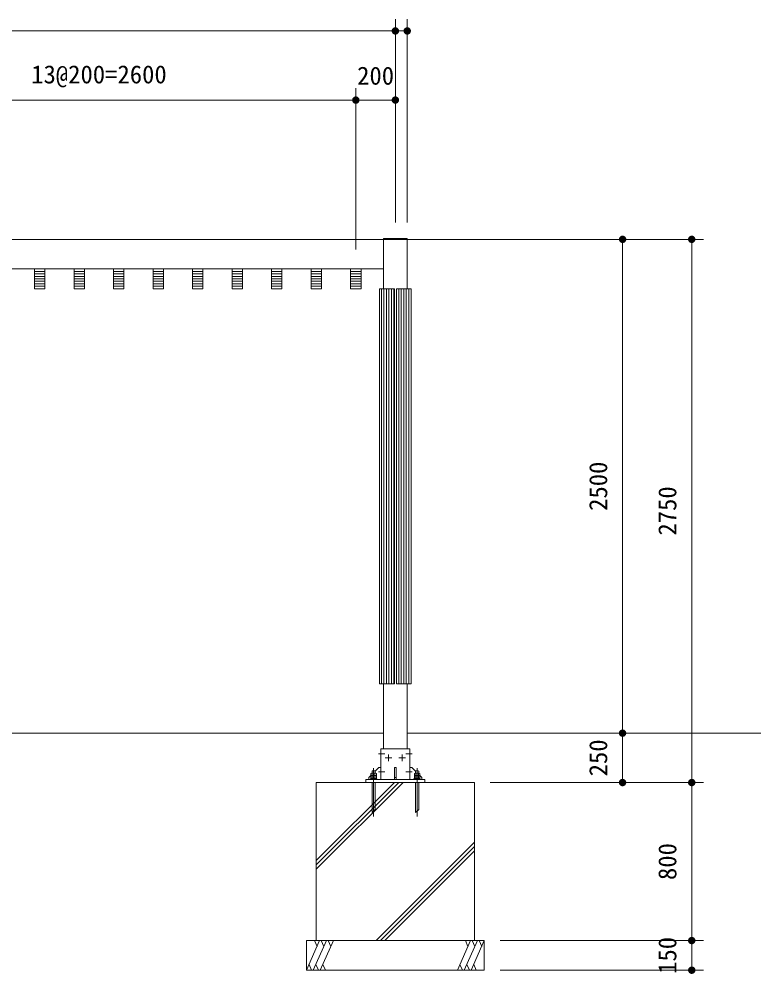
# Model space of a CAD drawing. Units: millimetres at full size, sheet at 1:50. Extents: x -1000 to 22000, y -750 to 15600.
# Drawn here: x 6749 to 10504, y 2466 to 7299 of the extents above; entities that cross this region are included whole.
import ezdxf
from ezdxf.enums import TextEntityAlignment as Align

# ---------------------------------------------------------------- set-up
doc = ezdxf.new("R2010")
doc.units = ezdxf.units.MM
doc.header["$LTSCALE"] = 50
doc.layers.add('D-STR', color=1, linetype='Continuous', lineweight=13)
doc.layers.add('D-STR-DIM', color=7, linetype='Continuous', lineweight=13)
doc.styles.add('ＭＳ ゴシック', font='')
doc.styles.get('ＭＳ ゴシック').set_extended_font_data('MS Gothic')

# ---------------------------------------------------------------- blocks, each defined once
blk = doc.blocks.new('filled_dot')
at = {"color": 0, "linetype": 'Continuous', "lineweight": -2, "const_width": 1.25}
blk.add_lwpolyline([(-0.625, 0, 1), (0.625, 0, 1)], format="xyb", close=True, dxfattribs=at)

msp = doc.modelspace()

# ---------------------------------------------------------------- linework, layer by layer
at = {"layer": 'D-STR'}
for p, q in [((8593.5, 6189.39), (8593.5, 5934.39)), ((8593.5, 6189.39), (8713.5, 6189.39)), ((8713.5, 6189.39), (8713.5, 5934.39)), ((5713.5, 6184.39), (8593.5, 6184.39)), ((8593.5, 6184.39), (8713.5, 6184.39)), ((5713.5, 6034.39), (8593.5, 6034.39)), ((6827.25, 6034.39), (6827.25, 5934.39)), ((6879.75, 6034.39), (6827.25, 6034.39)), ((6827.25, 6034.38), (6879.75, 6034.38)), ((6827.25, 6021.88), (6879.75, 6021.88)), ((6827.25, 6009.38), (6879.75, 6009.38)), ((6827.25, 5996.88), (6879.75, 5996.88)), ((6879.75, 5934.39), (6879.75, 6034.39)), ((7027.25, 6034.39), (7027.25, 5934.39)), ((7079.75, 6034.39), (7027.25, 6034.39)), ((7027.25, 6034.38), (7079.75, 6034.38)), ((7027.25, 6021.88), (7079.75, 6021.88)), ((7027.25, 6009.38), (7079.75, 6009.38)), ((7027.25, 5996.88), (7079.75, 5996.88)), ((7079.75, 5934.39), (7079.75, 6034.39)), ((7227.25, 6034.39), (7227.25, 5934.39)), ((7279.75, 6034.39), (7227.25, 6034.39)), ((7227.25, 6034.38), (7279.75, 6034.38)), ((7227.25, 6021.88), (7279.75, 6021.88)), ((7227.25, 6009.38), (7279.75, 6009.38)), ((7227.25, 5996.88), (7279.75, 5996.88)), ((7279.75, 5934.39), (7279.75, 6034.39)), ((7427.25, 6034.39), (7427.25, 5934.39)), ((7479.75, 6034.39), (7427.25, 6034.39)), ((7427.25, 6034.38), (7479.75, 6034.38)), ((7427.25, 6021.88), (7479.75, 6021.88)), ((7427.25, 6009.38), (7479.75, 6009.38)), ((7427.25, 5996.88), (7479.75, 5996.88)), ((7479.75, 5934.39), (7479.75, 6034.39)), ((7627.25, 6034.39), (7627.25, 5934.39)), ((7679.75, 6034.39), (7627.25, 6034.39)), ((7627.25, 6034.38), (7679.75, 6034.38)), ((7627.25, 6021.88), (7679.75, 6021.88)), ((7627.25, 6009.38), (7679.75, 6009.38)), ((7627.25, 5996.88), (7679.75, 5996.88)), ((7679.75, 5934.39), (7679.75, 6034.39)), ((7827.25, 6034.39), (7827.25, 5934.39)), ((7879.75, 6034.39), (7827.25, 6034.39)), ((7827.25, 6034.38), (7879.75, 6034.38)), ((7827.25, 6021.88), (7879.75, 6021.88)), ((7827.25, 6009.38), (7879.75, 6009.38)), ((7827.25, 5996.88), (7879.75, 5996.88)), ((7879.75, 5934.39), (7879.75, 6034.39)), ((8027.25, 6034.39), (8027.25, 5934.39)), ((8079.75, 6034.39), (8027.25, 6034.39)), ((8027.25, 6034.38), (8079.75, 6034.38)), ((8027.25, 6021.88), (8079.75, 6021.88)), ((8027.25, 6009.38), (8079.75, 6009.38)), ((8027.25, 5996.88), (8079.75, 5996.88)), ((8079.75, 5934.39), (8079.75, 6034.39)), ((8227.25, 6034.39), (8227.25, 5934.39)), ((8279.75, 6034.39), (8227.25, 6034.39)), ((8227.25, 6034.38), (8279.75, 6034.38)), ((8227.25, 6021.88), (8279.75, 6021.88)), ((8227.25, 6009.38), (8279.75, 6009.38)), ((8227.25, 5996.88), (8279.75, 5996.88)), ((8279.75, 5934.39), (8279.75, 6034.39)), ((8427.25, 6034.39), (8427.25, 5934.39)), ((8427.25, 6021.88), (8479.75, 6021.88)), ((8427.25, 6009.38), (8479.75, 6009.38)), ((8427.25, 5996.88), (8479.75, 5996.88)), ((8479.75, 5934.39), (8479.75, 6034.39)), ((6827.25, 5984.38), (6879.75, 5984.38)), ((6827.25, 5971.88), (6879.75, 5971.88)), ((6827.25, 5959.38), (6879.75, 5959.38)), ((6827.25, 5946.88), (6879.75, 5946.88)), ((7027.25, 5984.38), (7079.75, 5984.38)), ((7027.25, 5971.88), (7079.75, 5971.88)), ((7027.25, 5959.38), (7079.75, 5959.38)), ((7027.25, 5946.88), (7079.75, 5946.88)), ((7227.25, 5984.38), (7279.75, 5984.38)), ((7227.25, 5971.88), (7279.75, 5971.88)), ((7227.25, 5959.38), (7279.75, 5959.38)), ((7227.25, 5946.88), (7279.75, 5946.88)), ((7427.25, 5984.38), (7479.75, 5984.38)), ((7427.25, 5971.88), (7479.75, 5971.88)), ((7427.25, 5959.38), (7479.75, 5959.38)), ((7427.25, 5946.88), (7479.75, 5946.88)), ((7627.25, 5984.38), (7679.75, 5984.38)), ((7627.25, 5971.88), (7679.75, 5971.88)), ((7627.25, 5959.38), (7679.75, 5959.38)), ((7627.25, 5946.88), (7679.75, 5946.88)), ((7827.25, 5984.38), (7879.75, 5984.38)), ((7827.25, 5971.88), (7879.75, 5971.88)), ((7827.25, 5959.38), (7879.75, 5959.38)), ((7827.25, 5946.88), (7879.75, 5946.88)), ((8027.25, 5984.38), (8079.75, 5984.38)), ((8027.25, 5971.88), (8079.75, 5971.88)), ((8027.25, 5959.38), (8079.75, 5959.38)), ((8027.25, 5946.88), (8079.75, 5946.88)), ((8227.25, 5984.38), (8279.75, 5984.38)), ((8227.25, 5971.88), (8279.75, 5971.88)), ((8227.25, 5959.38), (8279.75, 5959.38)), ((8227.25, 5946.88), (8279.75, 5946.88)), ((8427.25, 5984.38), (8479.75, 5984.38)), ((8427.25, 5971.88), (8479.75, 5971.88)), ((8427.25, 5959.38), (8479.75, 5959.38)), ((8427.25, 5946.88), (8479.75, 5946.88)), ((6827.25, 5934.39), (6879.75, 5934.39)), ((7027.25, 5934.39), (7079.75, 5934.39)), ((7227.25, 5934.39), (7279.75, 5934.39)), ((7427.25, 5934.39), (7479.75, 5934.39)), ((7627.25, 5934.39), (7679.75, 5934.39)), ((7827.25, 5934.39), (7879.75, 5934.39)), ((8027.25, 5934.39), (8079.75, 5934.39)), ((8227.25, 5934.39), (8279.75, 5934.39)), ((8427.25, 5934.39), (8479.75, 5934.39)), ((8573.5, 3934.39), (8573.5, 5934.39)), ((8648.5, 5934.39), (8573.5, 5934.39)), ((8583.5, 3934.39), (8583.5, 5934.39)), ((8596, 3934.39), (8596, 5934.39)), ((8608.5, 3934.39), (8608.5, 5934.39)), ((8621, 3934.39), (8621, 5934.39)), ((8633.5, 3934.39), (8633.5, 5934.39)), ((8646, 3934.39), (8646, 5934.39)), ((8648.5, 3934.39), (8648.5, 5934.39)), ((8658.5, 3934.39), (8658.5, 5934.39)), ((8658.5, 5934.39), (8733.5, 5934.39)), ((8671, 3934.39), (8671, 5934.39)), ((8683.5, 3934.39), (8683.5, 5934.39)), ((8696, 3934.39), (8696, 5934.39)), ((8708.5, 3934.39), (8708.5, 5934.39)), ((8721, 3934.39), (8721, 5934.39)), ((8733.5, 3934.39), (8733.5, 5934.39)), ((8733.5, 3934.39), (8733.5, 5934.39)), ((8573.5, 3934.39), (8648.5, 3934.39)), ((8593.5, 3934.39), (8593.5, 3604.39)), ((8658.5, 3934.39), (8733.5, 3934.39)), ((8713.5, 3934.39), (8713.5, 3604.39)), ((5713.5, 3684.39), (8593.5, 3684.39)), ((8713.5, 3684.39), (10503.5, 3684.39)), ((8568.57, 3579.39), (8600.35, 3579.39)), ((8579.5, 3450.39), (8579.5, 3604.39)), ((8579.5, 3604.39), (8727.5, 3604.39)), ((8738.43, 3579.39), (8706.65, 3579.39)), ((8727.5, 3450.39), (8727.5, 3604.39)), ((8601.5, 3559.39), (8635.5, 3559.39)), ((8618.5, 3576.39), (8618.5, 3542.39)), ((8705.5, 3559.39), (8671.5, 3559.39)), ((8688.5, 3576.39), (8688.5, 3542.39)), ((8529.65, 3480.49), (8533.11, 3482.49)), ((8529.65, 3480.49), (8529.65, 3469.49)), ((8553.89, 3482.49), (8533.11, 3482.49)), ((8536.57, 3480.49), (8534.58, 3482.49)), ((8535.5, 3492.39), (8537.5, 3494.39)), ((8535.5, 3482.49), (8535.5, 3492.39)), ((8536.57, 3480.49), (8539.75, 3482.49)), ((8536.57, 3469.49), (8536.57, 3480.49)), ((8549.5, 3494.39), (8537.5, 3494.39)), ((8543.5, 3262.61), (8543.5, 3506.57)), ((8550.42, 3480.49), (8547.25, 3482.49)), ((8551.5, 3492.39), (8549.5, 3494.39)), ((8550.42, 3480.49), (8552.42, 3482.49)), ((8550.42, 3469.49), (8550.42, 3480.49)), ((8551.5, 3492.39), (8569.5, 3510.39)), ((8551.5, 3492.39), (8551.5, 3482.49)), ((8557.35, 3480.49), (8553.89, 3482.49)), ((8557.35, 3469.49), (8557.35, 3480.49)), ((8568.57, 3489.39), (8600.35, 3489.39)), ((8569.5, 3510.39), (8579.5, 3510.39)), ((8649, 3510.39), (8658, 3510.39)), ((8649, 3450.39), (8649, 3510.39)), ((8658, 3510.39), (8658, 3450.39)), ((8738.43, 3489.39), (8706.65, 3489.39)), ((8737.5, 3510.39), (8727.5, 3510.39)), ((8755.5, 3492.39), (8737.5, 3510.39)), ((8749.65, 3480.49), (8753.11, 3482.49)), ((8749.65, 3480.49), (8749.65, 3469.49)), ((8773.89, 3482.49), (8753.11, 3482.49)), ((8756.57, 3480.49), (8754.58, 3482.49)), ((8755.5, 3492.39), (8757.5, 3494.39)), ((8755.5, 3482.49), (8755.5, 3492.39)), ((8756.57, 3480.49), (8759.75, 3482.49)), ((8756.57, 3469.49), (8756.57, 3480.49)), ((8769.5, 3494.39), (8757.5, 3494.39)), ((8763.5, 3262.61), (8763.5, 3506.57)), ((8770.42, 3480.49), (8767.25, 3482.49)), ((8771.5, 3492.39), (8769.5, 3494.39)), ((8770.42, 3480.49), (8772.42, 3482.49)), ((8770.42, 3469.49), (8770.42, 3480.49)), ((8771.5, 3492.39), (8771.5, 3482.49)), ((8777.35, 3480.49), (8773.89, 3482.49)), ((8777.35, 3469.49), (8777.35, 3480.49)), ((8253.5, 3017.13), (8670.75, 3434.39)), ((8253.5, 3434.39), (8253.5, 2634.39)), ((8253.5, 3039.23), (8648.66, 3434.39)), ((8253.5, 2995.04), (8692.85, 3434.39)), ((9053.5, 3434.39), (8253.5, 3434.39)), ((8503.5, 3450.39), (8503.5, 3434.39)), ((8803.5, 3450.39), (8503.5, 3450.39)), ((8503.5, 3434.39), (8803.5, 3434.39)), ((8519.5, 3460.39), (8529.65, 3470.54)), ((8519.5, 3450.39), (8519.5, 3460.39)), ((8527.5, 3452.99), (8527.5, 3450.39)), ((8559.5, 3452.99), (8527.5, 3452.99)), ((8527.5, 3450.39), (8559.5, 3450.39)), ((8529.08, 3452.99), (8529.08, 3456.49)), ((8529.08, 3456.49), (8557.92, 3456.49)), ((8529.65, 3467.49), (8533.11, 3469.49)), ((8557.35, 3469.49), (8529.65, 3469.49)), ((8529.65, 3467.49), (8529.65, 3456.49)), ((8553.89, 3469.49), (8533.11, 3469.49)), ((8536.57, 3467.49), (8534.58, 3469.49)), ((8535.5, 3282.39), (8535.5, 3434.39)), ((8536.57, 3467.49), (8539.75, 3469.49)), ((8536.57, 3456.49), (8536.57, 3467.49)), ((8543.5, 3452.99), (8540, 3456.49)), ((8543.5, 3456.49), (8547, 3452.99)), ((8550.42, 3467.49), (8547.25, 3469.49)), ((8550.42, 3467.49), (8552.42, 3469.49)), ((8550.42, 3456.49), (8550.42, 3467.49)), ((8551.5, 3298.39), (8551.5, 3434.39)), ((8557.35, 3467.49), (8553.89, 3469.49)), ((8557.35, 3456.49), (8557.35, 3467.49)), ((8557.92, 3456.49), (8557.92, 3452.99)), ((8559.5, 3450.39), (8559.5, 3452.99)), ((8612, 3450.39), (8597, 3450.39)), ((8649, 3460.39), (8658, 3460.39)), ((8747.5, 3452.99), (8747.5, 3450.39)), ((8779.5, 3452.99), (8747.5, 3452.99)), ((8747.5, 3450.39), (8779.5, 3450.39)), ((8749.08, 3452.99), (8749.08, 3456.49)), ((8749.08, 3456.49), (8777.92, 3456.49)), ((8749.65, 3467.49), (8753.11, 3469.49)), ((8777.35, 3469.49), (8749.65, 3469.49)), ((8749.65, 3467.49), (8749.65, 3456.49)), ((8773.89, 3469.49), (8753.11, 3469.49)), ((8756.57, 3467.49), (8754.58, 3469.49)), ((8755.5, 3282.39), (8755.5, 3434.39)), ((8756.57, 3467.49), (8759.75, 3469.49)), ((8756.57, 3456.49), (8756.57, 3467.49)), ((8763.5, 3452.99), (8760, 3456.49)), ((8763.5, 3456.49), (8767, 3452.99)), ((8770.42, 3467.49), (8767.25, 3469.49)), ((8770.42, 3467.49), (8772.42, 3469.49)), ((8770.42, 3456.49), (8770.42, 3467.49)), ((8771.5, 3298.39), (8771.5, 3434.39)), ((8777.35, 3467.49), (8773.89, 3469.49)), ((8787.5, 3460.39), (8777.35, 3470.54)), ((8777.35, 3456.49), (8777.35, 3467.49)), ((8777.92, 3456.49), (8777.92, 3452.99)), ((8779.5, 3450.39), (8779.5, 3452.99)), ((8787.5, 3450.39), (8787.5, 3460.39)), ((8803.5, 3434.39), (8803.5, 3450.39)), ((9053.5, 2634.39), (9053.5, 3434.39)), ((8535.5, 3282.39), (8551.5, 3298.39)), ((8755.5, 3282.39), (8771.5, 3298.39)), ((8555.76, 2634.39), (9053.5, 3132.13)), ((8577.86, 2634.39), (9053.5, 3110.03)), ((8599.96, 2634.39), (9053.5, 3087.93)), ((9103.5, 2634.39), (8203.5, 2634.39)), ((8203.5, 2634.39), (8203.5, 2484.39)), ((8203.5, 2484.39), (8270.31, 2634.39)), ((8238.27, 2484.39), (8305.08, 2634.39)), ((8257.18, 2604.89), (8244.04, 2634.39)), ((8273.04, 2484.39), (8339.85, 2634.39)), ((8291.95, 2604.89), (8278.81, 2634.39)), ((8326.72, 2604.89), (8313.58, 2634.39)), ((8967.15, 2484.39), (9033.96, 2634.39)), ((9001.92, 2484.39), (9068.73, 2634.39)), ((9020.82, 2604.89), (9007.68, 2634.39)), ((9036.69, 2484.39), (9103.5, 2634.39)), ((9055.59, 2604.89), (9042.46, 2634.39)), ((9090.36, 2604.89), (9077.23, 2634.39)), ((9103.5, 2634.39), (9103.5, 2484.39)), ((8216.64, 2513.88), (8229.77, 2484.39)), ((8251.41, 2513.88), (8264.54, 2484.39)), ((8286.18, 2513.88), (8299.31, 2484.39)), ((8980.28, 2513.88), (8993.42, 2484.39)), ((9015.05, 2513.88), (9028.19, 2484.39)), ((9049.82, 2513.88), (9062.96, 2484.39)), ((9103.5, 2484.39), (8203.5, 2484.39))]:
    msp.add_line(p, q, dxfattribs=at)
at = {"layer": 'D-STR-DIM'}
for p, q in [((8653.5, 6269.39), (8653.5, 7299.39)), ((8653.5, 6269.39), (8653.5, 7299.39)), ((8713.5, 6269.39), (8713.5, 7299.39)), ((5653.5, 7239.39), (8653.5, 7239.39)), ((8653.5, 7239.39), (8713.5, 7239.39)), ((8453.5, 6133.26), (8453.5, 6949.39)), ((8453.5, 6133.26), (8453.5, 6949.39)), ((8653.5, 6269.39), (8653.5, 6949.39)), ((5853.5, 6889.39), (8453.5, 6889.39)), ((8453.5, 6889.39), (8653.5, 6889.39)), ((8673.5, 6184.39), (9863.5, 6184.39)), ((8793.5, 6184.39), (10213.5, 6184.39)), ((9803.5, 6184.39), (9803.5, 3684.39)), ((10153.5, 3434.39), (10153.5, 6184.39)), ((8793.5, 3684.39), (9863.5, 3684.39)), ((8793.5, 3684.39), (9863.5, 3684.39)), ((9803.5, 3434.39), (9803.5, 3684.39)), ((9133.5, 3434.39), (10213.5, 3434.39)), ((9133.5, 3434.39), (10213.5, 3434.39)), ((9133.5, 3434.39), (9863.5, 3434.39)), ((10153.5, 2634.39), (10153.5, 3434.39)), ((9183.5, 2634.39), (10213.5, 2634.39)), ((9183.5, 2634.39), (10213.5, 2634.39)), ((10153.5, 2484.39), (10153.5, 2634.39)), ((9183.5, 2484.39), (10213.5, 2484.39))]:
    msp.add_line(p, q, dxfattribs=at)

# ---------------------------------------------------------------- block references
at = {"layer": 'D-STR-DIM', "xscale": 15, "yscale": 15}
for p, rotation in [((8653.5, 7239.39), 180), ((8713.5, 7239.39), 180), ((8453.5, 6889.39), 180), ((8653.5, 6889.39), 180), ((9803.5, 6184.39), 270), ((10153.5, 6184.39), 270), ((9803.5, 3684.39), 270), ((9803.5, 3684.39), 90), ((9803.5, 3434.39), 90), ((10153.5, 3434.39), 90), ((10153.5, 3434.39), 270), ((10153.5, 2634.39), 270), ((10153.5, 2634.39), 90), ((10153.5, 2484.39), 90)]:
    msp.add_blockref('filled_dot', p, dxfattribs=dict(at, rotation=rotation))
for p in [(8653.5, 7239.39), (8453.5, 6889.39)]:
    msp.add_blockref('filled_dot', p, dxfattribs=at)

# ---------------------------------------------------------------- texts
at = {"layer": 'D-STR-DIM', "style": 'ＭＳ ゴシック'}
for s, p in [('13@200=2600', (7153.5, 7065.44)), ('200', (8553.5, 7058.78))]:
    msp.add_text(s, height=91.64, dxfattribs=at).set_placement(p, align=Align.TOP_CENTER)
for s, p in [('2500', (9634.11, 4934.39)), ('2750', (9984.11, 4809.39)), ('250', (9634.11, 3559.39)), ('800', (9984.11, 3034.39)), ('150', (9984.11, 2559.39))]:
    msp.add_text(s, height=91.64, rotation=90, dxfattribs=at).set_placement(p, align=Align.TOP_CENTER)

doc.saveas('drawing.dxf')
